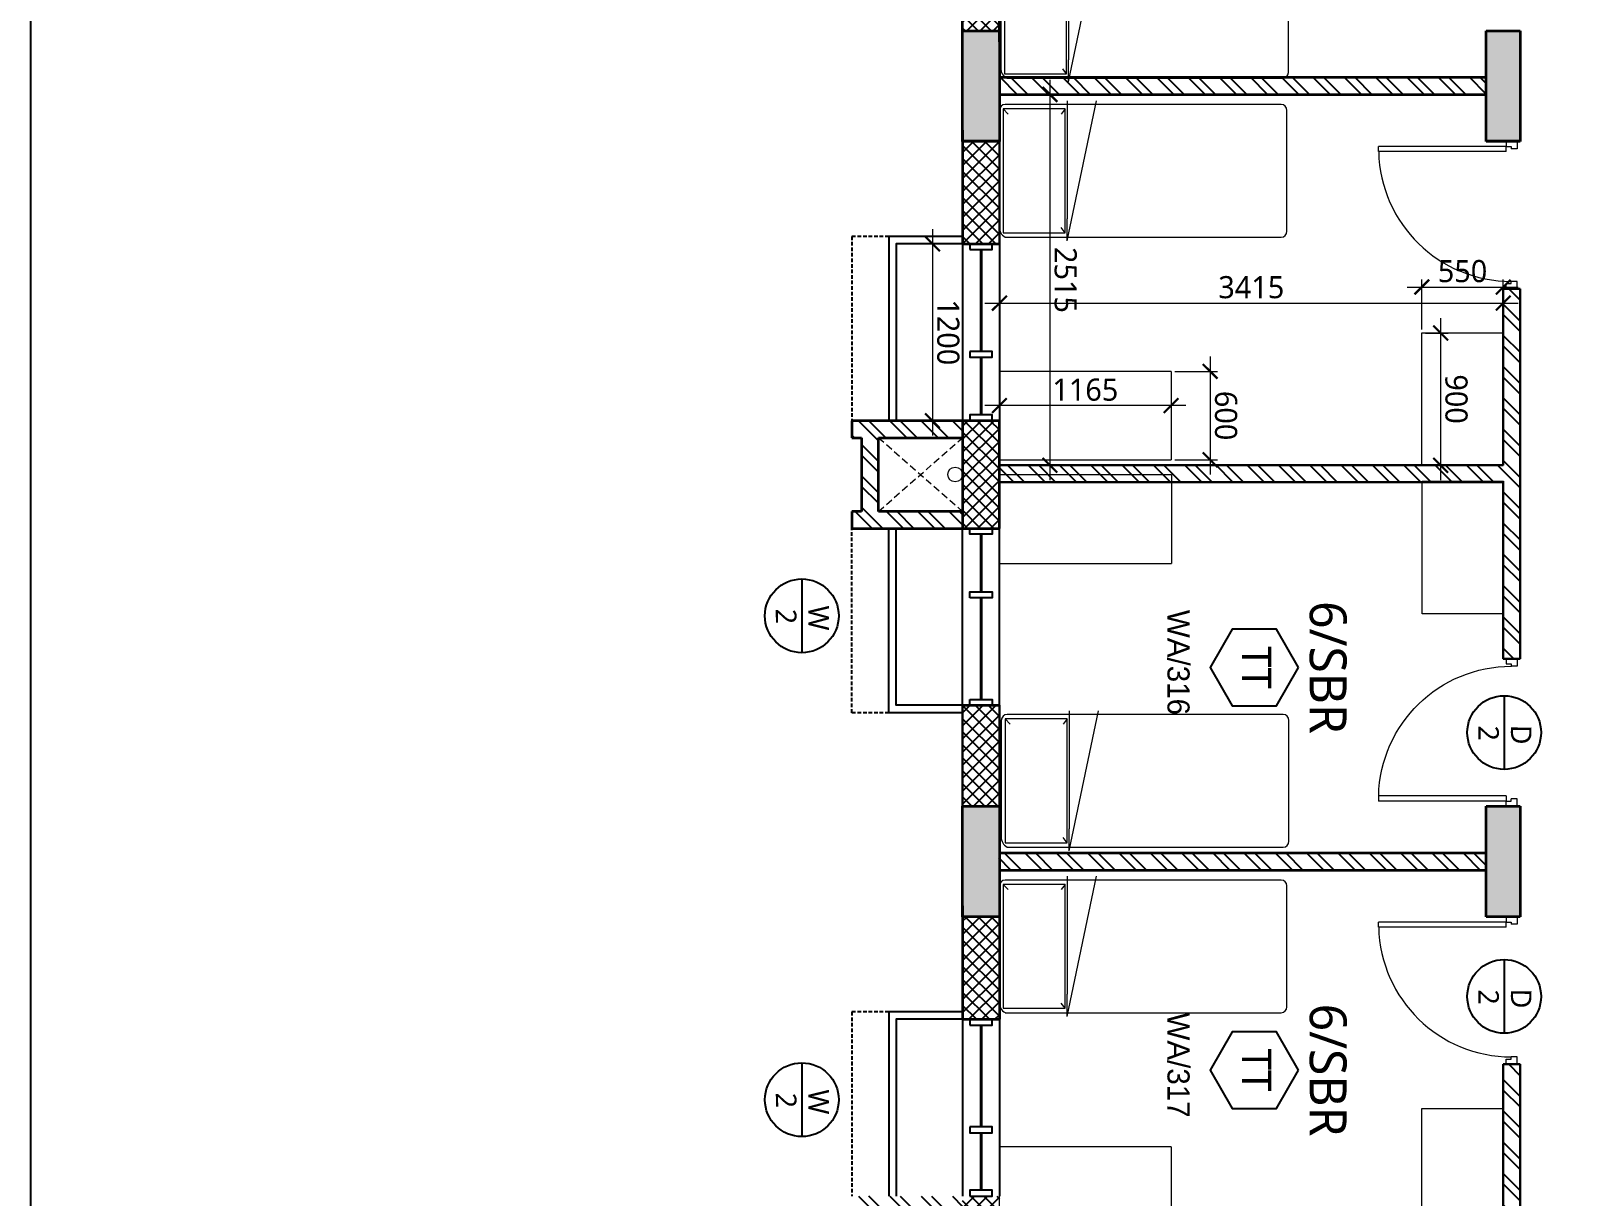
# Model space of a CAD drawing. Header units: millimetres. Extents: x -1127141 to 1597693, y -1835560 to -399335.
# Drawn here: x 1057839 to 1068268, y -511129 to -503224 of the extents above; entities that cross this region are included whole.
import ezdxf
from ezdxf.enums import TextEntityAlignment as Align

# ---------------------------------------------------------------- set-up
doc = ezdxf.new("R2010")
doc.units = ezdxf.units.MM
doc.header["$MEASUREMENT"] = 0
doc.header["$PDMODE"] = 67
doc.linetypes.add('HIDDEN', pattern=[0.375, 0.25, -0.125])
doc.linetypes.add('HIDDEN2', pattern=[4.7625, 3.175, -1.5875])
for name, color, linetype in [('A-Anno Tags', 6, 'Continuous'), ('A-Wall Patt', 8, 'Continuous'), ('A-Window', 4, 'Continuous'), ('Anno_Frames', 7, 'Continuous'), ('COLUMN', 5, 'Continuous'), ('S-Conc Patt', 9, 'Continuous')]:
    doc.layers.add(name, color=color, linetype=linetype)
for name, color, linetype, lineweight in [('A-Door', 4, 'Continuous', 9), ('A-Wall Sec', 1, 'Continuous', 30), ('Ann_TitleBlock 2', 5, 'Continuous', 25), ('Anno_Tittleblock', 5, 'Continuous', 13), ('column hatch', 12, 'Continuous', 5), ('E-CABLE TRAY', 32, 'Continuous', 18), ('frntr', 32, 'Continuous', 9), ('rwp', 231, 'Continuous', 5), ('S-Concrete', 40, 'Continuous', 30), ('shaft', 252, 'HIDDEN2', 5), ('text', 7, 'Continuous', 9)]:
    doc.layers.add(name, color=color, linetype=linetype, lineweight=lineweight)
doc.styles.add('IIITD @ 100', font='trebuc.ttf', dxfattribs={"height": 210})
doc.styles.get("Standard").update_dxf_attribs({"font": 'trebuc.ttf'})
doc.styles.add('TITLE', font='swissel.ttf', dxfattribs={"height": 4.3})
doc.dimstyles.new('IIITD_WD_M @ 100', dxfattribs={"dimscale": 100, "dimtxt": 1.5, "dimasz": 1, "dimexe": 0.5, "dimexo": 0.25, "dimgap": 0.3, "dimtad": 1, "dimdec": 0, "dimrnd": 5, "dimzin": 0, "dimdsep": 46, "dimtxsty": 'Standard', "dimblk": 'ARCHTICK', "dimcen": 0.2, "dimdle": 1, "dimclrd": 256, "dimclre": 256, "dimadec": 0, "dimazin": 0, "dimtfac": 1, "dimtdec": 0, "dimtofl": 0, "dimtmove": 0, "dimatfit": 0, "dimfxl": 2, "dimfxlon": 1, "dimtolj": 1, "dimtzin": 0, "dimlwd": -1, "dimlwe": -1, "dimarcsym": 0})
pattern_1 = [(315, (1235464.87, -290140.47), (106.06602, 106.06602), []), (315, (1235464.87, -290211.18), (106.06602, 106.06602), [])]

# ---------------------------------------------------------------- blocks, each defined once
blk = doc.blocks.new('*U29')
at = {"layer": 'A-Anno Tags'}
blk.add_lwpolyline([(-250, 0), (250, 0)], dxfattribs=at)
blk.add_circle((0, 0), 250, dxfattribs=at)
at = {"layer": 'Anno_Frames', "color": 7}
for tag, rotation, p in [('ENTITY', 359.7608, (15, 185)), ('ENTITYNO', 0.1757, (4, -36))]:
    blk.add_attdef(tag, text='', height=140, rotation=rotation, dxfattribs=at).set_placement(p, align=Align.TOP_CENTER)
blk = doc.blocks.new('Room Tag with Finish')
blk.add_lwpolyline([(0, 0), (-2.6, -1.5), (-2.6, -4.5), (0, -6), (2.6, -4.5), (2.6, -1.5)], close=True)
at = {"layer": 'Anno_Frames'}
blk.add_attdef('ROOM_NAME', text='', height=2.5, dxfattribs=at).set_placement((0, 0), align=Align.BOTTOM_CENTER)
blk.add_attdef('FF', text='', height=2, dxfattribs=at).set_placement((0, -1.85), align=Align.TOP_CENTER)
blk = doc.blocks.new('ABL_Door_S - 1000 x 2100-11-3 Second Floor Lvl')
at = {"layer": 'A-Door', "color": 5}
for p, q in [((-500, 38), (-450, 38)), ((-500, -38), (-500, 38)), ((-450, 38), (-450, -3)), ((450, 38), (450, -3)), ((500, 38), (450, 38)), ((500, -38), (500, 38)), ((-500, -38), (-465, -38)), ((-465, -3), (-450, -3)), ((-465, -38), (-465, -3)), ((-430, -38), (-465, -38)), ((465, -3), (450, -3)), ((465, -38), (465, -3)), ((500, -38), (465, -38))]:
    blk.add_line(p, q, dxfattribs=at)
at = {"layer": 'A-Door', "color": 5, "lineweight": 18}
for p, q in [((-465, -38), (-465, -903)), ((-430, -38), (-430, -903)), ((-430, -903), (-465, -903))]:
    blk.add_line(p, q, dxfattribs=at)
at = {"layer": 'A-Door'}
blk.add_arc((-450, -2), 900, 271.2981, 359.9894, dxfattribs=at)
blk = doc.blocks.new('W 1200')
at = {"layer": 'A-Window', "linetype": 'HIDDEN', "ltscale": 100}
for p, q in [((552588, 7900), (552588, 9150)), ((552838, 7900), (552588, 7900))]:
    blk.add_line(p, q, dxfattribs=at)
at = {"layer": 'A-Window', "color": 2, "lineweight": 40}
for p, q in [((553463, 8720), (553463, 9110)), ((553463, 7990), (553463, 8680))]:
    blk.add_line(p, q, dxfattribs=at)
at = {"layer": 'A-Window', "color": 5}
for points in [[(553338, 7900), (552838, 7900), (552838, 9150)], [(553338, 7950), (552888, 7950), (552888, 9150)]]:
    blk.add_lwpolyline(points, dxfattribs=at)
at = {"layer": 'A-Window'}
for points in [[(553338, 7950), (553338, 9150)], [(553588, 7950), (553588, 9150)], [(553388, 8680), (553388, 8720), (553538, 8720), (553538, 8680), (553388, 8680)]]:
    blk.add_lwpolyline(points, dxfattribs=at)
for points in [[(553388, 9150), (553538, 9150), (553538, 9110), (553388, 9110)], [(553388, 7990), (553538, 7990), (553538, 7950), (553388, 7950)]]:
    blk.add_lwpolyline(points, close=True, dxfattribs=at)
blk = doc.blocks.new('GFHRTRTWHT')
at = {"layer": 'S-Conc Patt'}
h = blk.add_hatch(color=256, dxfattribs=at)
h.paths.add_polyline_path([(165415, -28821), (166151, -28678), (166198, -28923), (165462, -29067)])
h.paths.add_polyline_path([(149747, -32123), (149699, -31878), (150720, -31679), (150768, -31925)])
h.paths.add_polyline_path([(162410, -29662), (162362, -29416), (163383, -29218), (163431, -29463)])
h.paths.add_polyline_path([(159244, -30277), (159196, -30032), (160217, -29833), (160265, -30079)])
h.paths.add_polyline_path([(156078, -30892), (156031, -30647), (157052, -30449), (157099, -30694)])
h.paths.add_polyline_path([(152913, -31508), (152865, -31262), (153886, -31064), (153934, -31309)])
h.paths.add_polyline_path([(160824, -21505), (160777, -21259), (161797, -21061), (161845, -21306)])
h.paths.add_polyline_path([(157659, -22120), (157611, -21875), (158632, -21676), (158679, -21922)])
h.paths.add_polyline_path([(154492, -22733), (154445, -22488), (155466, -22289), (155513, -22535)])
h.paths.add_polyline_path([(144995, -24579), (144947, -24334), (145968, -24136), (146016, -24381)])
h.paths.add_polyline_path([(148161, -23964), (148113, -23719), (149134, -23520), (149182, -23766)])
h.paths.add_polyline_path([(151327, -23349), (151279, -23103), (152300, -22905), (152348, -23150)])
h.paths.add_polyline_path([(159449, -26641), (159493, -26866), (158757, -27009), (158713, -26784)])
h.paths.add_polyline_path([(159119, -24943), (159163, -25169), (158427, -25312), (158383, -25086)])
h.paths.add_polyline_path([(153117, -27871), (153161, -28097), (152425, -28240), (152381, -28014)])
h.paths.add_polyline_path([(152788, -26174), (152831, -26400), (152095, -26543), (152051, -26317)])
h.paths.add_polyline_path([(146765, -29106), (146809, -29332), (146073, -29475), (146029, -29249)])
h.paths.add_polyline_path([(146435, -27409), (146479, -27634), (145743, -27777), (145699, -27552)])
h.paths.add_polyline_path([(169725, -26364), (169582, -25628), (169827, -25581), (169971, -26317)])
h.paths.add_polyline_path([(142808, -35843), (142058, -35843), (142058, -35593), (142808, -35593)])
h.paths.add_polyline_path([(139713, -35843), (138963, -35843), (138963, -35593), (139713, -35593)])
h.paths.add_polyline_path([(136678, -35843), (135928, -35843), (135928, -35593), (136678, -35593)])
h.paths.add_polyline_path([(165638, -25438), (165049, -25553), (165093, -25778), (165682, -25664)])
h.paths.add_polyline_path([(169131, -23307), (168988, -22571), (169233, -22523), (169376, -23259)])
h.paths.add_polyline_path([(168392, -19504), (168248, -18768), (168494, -18720), (168637, -19456)])
h.paths.add_polyline_path([(164037, -19586), (164479, -19500), (164523, -19726), (164081, -19812)])
h.paths.add_polyline_path([(164628, -22048), (164542, -21606), (164768, -21562), (164854, -22004)])
h.paths.add_polyline_path([(166371, -19591), (166285, -19149), (166511, -19105), (166597, -19547)])
h.paths.add_polyline_path([(167153, -23615), (167067, -23173), (167293, -23129), (167379, -23571)])
h.paths.add_polyline_path([(166973, -21480), (166531, -21566), (166487, -21340), (166929, -21254)])
h.paths.add_polyline_path([(165154, -23549), (165240, -23991), (165014, -24034), (164928, -23593)])
h.paths.add_polyline_path([(140657, -22684), (139921, -22827), (139873, -22582), (140610, -22439)])
h.paths.add_polyline_path([(142827, -28344), (142713, -27755), (142938, -27711), (143053, -28300)])
h.paths.add_polyline_path([(142126, -30243), (141390, -30386), (141346, -30160), (142083, -30017)])
h.paths.add_polyline_path([(142707, -23794), (141971, -23937), (141923, -23691), (142659, -23548)])
h.paths.add_polyline_path([(141796, -28545), (141060, -28688), (141012, -28442), (141749, -28299)])
h.paths.add_polyline_path([(142805, -33732), (142069, -33876), (142021, -33630), (142757, -33487)])
h.paths.add_polyline_path([(142424, -22341), (141688, -22484), (141640, -22238), (142376, -22095)])
h.paths.add_polyline_path([(137115, -23373), (136379, -23516), (136331, -23270), (137067, -23127)])
h.paths.add_polyline_path([(138258, -29232), (137521, -29375), (137474, -29130), (138210, -28987)])
h.paths.add_polyline_path([(147487, -32822), (146677, -32980), (146630, -32734), (147440, -32577)])
h.paths.add_polyline_path([(136178, -29382), (136178, -30030), (135928, -30030), (135928, -29430)])
h.paths.add_polyline_path([(157993, -63034), (157243, -63034), (157243, -62784), (157993, -62784)])
h.paths.add_polyline_path([(157993, -57754), (157243, -57754), (157243, -57524), (157993, -57524)])
h.paths.add_polyline_path([(157993, -54224), (157243, -54224), (157243, -53974), (157993, -53974)])
h.paths.add_polyline_path([(157993, -59484), (157243, -59484), (157243, -59254), (157993, -59254)])
h.paths.add_polyline_path([(152733, -63034), (151983, -63034), (151983, -62784), (152733, -62784)])
h.paths.add_polyline_path([(152733, -57754), (151983, -57754), (151983, -57524), (152733, -57524)])
h.paths.add_polyline_path([(152733, -54224), (151983, -54224), (151983, -53974), (152733, -53974)])
h.paths.add_polyline_path([(152733, -59484), (151983, -59484), (151983, -59254), (152733, -59254)])
h.paths.add_polyline_path([(147473, -57754), (146723, -57754), (146723, -57524), (147473, -57524)])
h.paths.add_polyline_path([(142628, -51954), (141878, -51954), (141878, -52204), (142628, -52204)])
h.paths.add_polyline_path([(138963, -51954), (139713, -51954), (139713, -52204), (138963, -52204)])
h.paths.add_polyline_path([(135928, -51954), (136678, -51954), (136678, -52204), (135928, -52204)])
h.paths.add_polyline_path([(167378, -54224), (166778, -54224), (166778, -53974), (167378, -53974)])
h.paths.add_polyline_path([(142703, -53974), (141953, -53974), (141953, -54224), (142703, -54224)])
h.paths.add_polyline_path([(147473, -54224), (146723, -54224), (146723, -53974), (147473, -53974)])
h.paths.add_polyline_path([(163178, -54224), (162578, -54224), (162578, -53974), (163178, -53974)])
h.paths.add_polyline_path([(166778, -57524), (167378, -57524), (167378, -57754), (166778, -57754)])
h.paths.add_polyline_path([(163178, -57754), (162578, -57754), (162578, -57524), (163178, -57524)])
h.paths.add_polyline_path([(144503, -63994), (143753, -63994), (143753, -63744), (144503, -63744)])
h.paths.add_polyline_path([(136178, -59504), (136178, -58754), (135928, -58754), (135928, -59504)])
h.paths.add_polyline_path([(139098, -59504), (138348, -59504), (138348, -59254), (139098, -59254)])
h.paths.add_polyline_path([(144503, -65474), (143753, -65474), (143753, -65224), (144503, -65224)])
h.paths.add_polyline_path([(142703, -65474), (141953, -65474), (141953, -65224), (142703, -65224)])
h.paths.add_polyline_path([(142703, -59504), (141953, -59504), (141953, -59254), (142703, -59254)])
h.paths.add_polyline_path([(142703, -57754), (141953, -57754), (141953, -57524), (142703, -57524)])
h.paths.add_polyline_path([(143753, -59854), (143753, -59254), (143983, -59254), (143983, -59854)])
h.paths.add_polyline_path([(164943, -59704), (164943, -59254), (165173, -59254), (165173, -59704)])
h.paths.add_polyline_path([(162658, -59254), (163108, -59254), (163108, -59484), (162658, -59484)])
h.paths.add_polyline_path([(164943, -63744), (164943, -63294), (165173, -63294), (165173, -63744)])
h.paths.add_polyline_path([(162763, -63744), (162763, -63294), (162993, -63294), (162993, -63744)])
h.paths.add_polyline_path([(165173, -61614), (164723, -61614), (164723, -61384), (165173, -61384)])
h.paths.add_polyline_path([(162763, -61724), (162763, -61274), (162993, -61274), (162993, -61724)])
h.paths.add_polyline_path([(166963, -59854), (166963, -59254), (167193, -59254), (167193, -59854)])
h.paths.add_polyline_path([(147213, -63994), (147213, -63244), (146963, -63244), (146963, -63994)])
h.paths.add_polyline_path([(166943, -63743), (166943, -63143), (167193, -63143), (167193, -63743)])
h.paths.add_polyline_path([(139098, -65474), (138348, -65474), (138348, -65224), (139098, -65224)])
h.paths.add_polyline_path([(147193, -59254), (147193, -60004), (146963, -60004), (146963, -59254)])
edge = h.paths.add_edge_path()
edge.add_line((172713, -63034), (171963, -63034))
edge.add_line((171963, -62784), (172713, -62784))
edge.add_line((171963, -63034), (171963, -62784))
edge.add_line((172713, -57754), (171963, -57754))
edge.add_line((171963, -57524), (172713, -57524))
edge.add_line((171963, -57754), (171963, -57524))
edge.add_line((172713, -54224), (171963, -54224))
edge.add_line((171963, -53974), (172713, -53974))
edge.add_line((171963, -54224), (171963, -53974))
edge.add_line((172713, -59484), (171963, -59484))
edge.add_line((171963, -59254), (172713, -59254))
edge.add_line((171963, -59484), (171963, -59254))
h.paths.add_polyline_path([(183233, -57754), (182483, -57754), (182483, -57524), (183233, -57524)])
h.paths.add_polyline_path([(183233, -54224), (182483, -54224), (182483, -53974), (183233, -53974)])
h.paths.add_polyline_path([(182993, -59254), (182993, -60004), (182763, -60004), (182763, -59254)])
h.paths.add_polyline_path([(177973, -63034), (177223, -63034), (177223, -62784), (177973, -62784)])
h.paths.add_polyline_path([(177973, -57754), (177223, -57754), (177223, -57524), (177973, -57524)])
h.paths.add_polyline_path([(177973, -54224), (177223, -54224), (177223, -53974), (177973, -53974)])
h.paths.add_polyline_path([(177973, -59484), (177223, -59484), (177223, -59254), (177973, -59254)])
h.paths.add_polyline_path([(172713, -63034), (171963, -63034), (171963, -62784), (172713, -62784)], flags=17)
h.paths.add_polyline_path([(172713, -57754), (171963, -57754), (171963, -57524), (172713, -57524)], flags=17)
h.paths.add_polyline_path([(172713, -54224), (171963, -54224), (171963, -53974), (172713, -53974)], flags=17)
h.paths.add_polyline_path([(172713, -59484), (171963, -59484), (171963, -59254), (172713, -59254)], flags=17)
h.paths.add_polyline_path([(190398, -64829), (190398, -64229), (190148, -64229), (190148, -64829)])
h.paths.add_polyline_path([(190398, -54224), (189798, -54224), (189798, -53974), (190398, -53974)])
h.paths.add_polyline_path([(186198, -54224), (185598, -54224), (185598, -53974), (186198, -53974)])
h.paths.add_polyline_path([(190398, -57754), (189798, -57754), (189798, -57524), (190398, -57524)])
h.paths.add_polyline_path([(186198, -57754), (185598, -57754), (185598, -57524), (186198, -57524)])
h.paths.add_polyline_path([(190398, -60004), (190398, -59254), (190148, -59254), (190148, -60004)])
h.paths.add_polyline_path([(185448, -64829), (186198, -64829), (186198, -64579), (185448, -64579)])
h.paths.add_polyline_path([(186198, -60004), (186198, -59254), (185968, -59254), (185968, -60004)])
h.paths.add_polyline_path([(182743, -64829), (182743, -64079), (182993, -64079), (182993, -64829)])
at = {"layer": 'S-Concrete', "lineweight": 35}
for p, q in [((151983, -59484), (151983, -59254)), ((151983, -59254), (152733, -59254)), ((152733, -59254), (152733, -59484)), ((157243, -59484), (157243, -59254)), ((157243, -59254), (157993, -59254)), ((157993, -59254), (157993, -59484)), ((152733, -59484), (151983, -59484)), ((157993, -59484), (157243, -59484)), ((151983, -63034), (151983, -62784)), ((151983, -62784), (152733, -62784)), ((152733, -62784), (152733, -63034)), ((157243, -63034), (157243, -62784)), ((157243, -62784), (157993, -62784)), ((157993, -62784), (157993, -63034)), ((152733, -63034), (151983, -63034)), ((157993, -63034), (157243, -63034))]:
    blk.add_line(p, q, dxfattribs=at)
blk = doc.blocks.new('bed')
at = {"layer": 'frntr'}
for p, q in [((269533, -306887), (268713, -306887)), ((268673, -306927), (268673, -308179)), ((269573, -308377), (269573, -306927)), ((269598, -308377), (268648, -308179)), ((268673, -308179), (268673, -308377)), ((268648, -308377), (269448, -308377)), ((268673, -308377), (268673, -308797)), ((269598, -308377), (269448, -308377)), ((269573, -308797), (269573, -308377)), ((269543, -308391), (268703, -308391)), ((268703, -308391), (268703, -308811)), ((268703, -308391), (268738, -308417)), ((269543, -308391), (269508, -308417)), ((269543, -308811), (269543, -308391)), ((268703, -308811), (268738, -308777)), ((268703, -308811), (269543, -308811)), ((268713, -308837), (269510, -308837))]:
    blk.add_line(p, q, dxfattribs=at)
for centre, radius, start, end in [((268713, -306927), 40, 90, 180), ((269533, -306927), 40, 0, 90), ((268713, -308797), 40, 180, 270), ((269506, -308762), 75.2, 267.3338, 332.1559)]:
    blk.add_arc(centre, radius, start, end, dxfattribs=at)
blk = doc.blocks.new('wardrobe')
at = {"layer": 'frntr'}
for p, q in [((266249, -309334), (266799, -309334)), ((266249, -310234), (266249, -309334)), ((266799, -310234), (266799, -309334)), ((266799, -309334), (266799, -310234)), ((266799, -310234), (266249, -310234))]:
    blk.add_line(p, q, dxfattribs=at)
blk = doc.blocks.new('table')
at = {"layer": 'frntr'}
for p, q in [((268968, -309087), (269568, -309087)), ((268968, -309087), (268968, -310253)), ((269568, -310255), (269568, -309087)), ((268968, -310253), (269568, -310253))]:
    blk.add_line(p, q, dxfattribs=at)
blk = doc.blocks.new('aaa')
at = {"layer": 'frntr', "rotation": 90}
blk.add_blockref('wardrobe', (-40627, -573636), dxfattribs=at)
at = {"layer": 'frntr'}
for name, p in [('bed', (-1515, -1414)), ('table', (0, 0))]:
    blk.add_blockref(name, p, dxfattribs=at)
blk = doc.blocks.new('bbbb')
at = {"layer": 'frntr', "rotation": 90}
blk.add_blockref('wardrobe', (-39613, -573636), dxfattribs=at)
at = {"layer": 'frntr'}
for name, p in [('bed', (2630, -1404)), ('table', (710, 0))]:
    blk.add_blockref(name, p, dxfattribs=at)
blk = doc.blocks.new('column 2.04')
at = {"layer": 'S-Conc Patt'}
h = blk.add_hatch(color=256, dxfattribs=at)
h.paths.add_polyline_path([(552592, -205173), (553328, -205030), (553376, -205276), (552640, -205419)])
h.paths.add_polyline_path([(536924, -208475), (536877, -208230), (537898, -208032), (537945, -208277)])
h.paths.add_polyline_path([(549587, -206014), (549540, -205769), (550561, -205570), (550608, -205816)])
h.paths.add_polyline_path([(546422, -206629), (546374, -206384), (547395, -206185), (547443, -206431)])
h.paths.add_polyline_path([(543256, -207245), (543208, -206999), (544229, -206801), (544277, -207046)])
h.paths.add_polyline_path([(540090, -207860), (540042, -207615), (541063, -207416), (541111, -207662)])
h.paths.add_polyline_path([(548002, -197857), (547954, -197611), (548975, -197413), (549023, -197658)])
h.paths.add_polyline_path([(544836, -198472), (544788, -198227), (545809, -198028), (545857, -198274)])
h.paths.add_polyline_path([(541670, -199086), (541622, -198840), (542643, -198642), (542691, -198887)])
h.paths.add_polyline_path([(532173, -200932), (532125, -200686), (533146, -200488), (533194, -200733)])
h.paths.add_polyline_path([(535338, -200316), (535291, -200071), (536312, -199872), (536359, -200118)])
h.paths.add_polyline_path([(538504, -199701), (538456, -199455), (539477, -199257), (539525, -199502)])
h.paths.add_polyline_path([(546627, -202993), (546670, -203219), (545934, -203362), (545890, -203136)])
h.paths.add_polyline_path([(546297, -201295), (546340, -201521), (545604, -201664), (545560, -201438)])
h.paths.add_polyline_path([(540295, -204224), (540339, -204449), (539603, -204592), (539559, -204367)])
h.paths.add_polyline_path([(539965, -202526), (540009, -202752), (539273, -202895), (539229, -202669)])
h.paths.add_polyline_path([(533943, -205458), (533986, -205684), (533250, -205827), (533206, -205601)])
h.paths.add_polyline_path([(533613, -203761), (533656, -203987), (532920, -204130), (532876, -203904)])
h.paths.add_polyline_path([(556903, -202717), (556760, -201981), (557005, -201933), (557148, -202669)])
h.paths.add_polyline_path([(529985, -212195), (529236, -212195), (529236, -211945), (529985, -211945)])
h.paths.add_polyline_path([(526890, -212195), (526140, -212195), (526140, -211945), (526890, -211945)])
h.paths.add_polyline_path([(523855, -212195), (523105, -212195), (523105, -211945), (523855, -211945)])
h.paths.add_polyline_path([(552816, -201790), (552227, -201905), (552271, -202131), (552860, -202016)])
h.paths.add_polyline_path([(556308, -199659), (556165, -198923), (556411, -198875), (556554, -199611)])
h.paths.add_polyline_path([(555569, -195856), (555426, -195120), (555671, -195072), (555815, -195808)])
h.paths.add_polyline_path([(551215, -195938), (551657, -195853), (551700, -196078), (551259, -196164)])
h.paths.add_polyline_path([(551805, -198400), (551719, -197959), (551945, -197915), (552031, -198356)])
h.paths.add_polyline_path([(553549, -195943), (553463, -195501), (553689, -195458), (553774, -195899)])
h.paths.add_polyline_path([(554331, -199967), (554245, -199525), (554471, -199482), (554557, -199923)])
h.paths.add_polyline_path([(554150, -197832), (553709, -197918), (553665, -197692), (554106, -197607)])
h.paths.add_polyline_path([(552331, -199901), (552417, -200343), (552191, -200387), (552106, -199945)])
h.paths.add_polyline_path([(527835, -199036), (527099, -199179), (527051, -198934), (527787, -198791)])
h.paths.add_polyline_path([(530005, -204696), (529890, -204107), (530116, -204064), (530230, -204653)])
h.paths.add_polyline_path([(529304, -206595), (528568, -206738), (528524, -206512), (529260, -206369)])
h.paths.add_polyline_path([(529884, -200146), (529148, -200289), (529100, -200043), (529837, -199900)])
h.paths.add_polyline_path([(528920, -212495), (528320, -212495), (528320, -212245), (528920, -212245)])
h.paths.add_polyline_path([(523855, -212495), (523105, -212495), (523105, -212245), (523855, -212245)])
h.paths.add_polyline_path([(531575, -212245), (532175, -212245), (532175, -212495), (531575, -212495)])
h.paths.add_polyline_path([(526890, -212495), (526140, -212495), (526140, -212245), (526890, -212245)])
h.paths.add_polyline_path([(528974, -204897), (528238, -205040), (528190, -204794), (528926, -204651)])
h.paths.add_polyline_path([(529982, -210085), (529246, -210228), (529198, -209982), (529935, -209839)])
h.paths.add_polyline_path([(529602, -198693), (528865, -198836), (528818, -198590), (529554, -198447)])
h.paths.add_polyline_path([(524292, -199725), (523556, -199868), (523509, -199622), (524245, -199479)])
h.paths.add_polyline_path([(525435, -205585), (524699, -205728), (524651, -205482), (525387, -205339)])
h.paths.add_polyline_path([(534665, -209174), (533855, -209332), (533807, -209086), (534617, -208929)])
h.paths.add_polyline_path([(523355, -205734), (523355, -206382), (523105, -206382), (523105, -205782)])
h.paths.add_polyline_path([(545171, -239386), (544421, -239386), (544421, -239136), (545171, -239136)])
h.paths.add_polyline_path([(545171, -234106), (544421, -234106), (544421, -233876), (545171, -233876)])
h.paths.add_polyline_path([(545171, -230576), (544421, -230576), (544421, -230326), (545171, -230326)])
h.paths.add_polyline_path([(545171, -235836), (544421, -235836), (544421, -235606), (545171, -235606)])
h.paths.add_polyline_path([(539911, -239386), (539161, -239386), (539161, -239136), (539911, -239136)])
h.paths.add_polyline_path([(539911, -234106), (539161, -234106), (539161, -233876), (539911, -233876)])
h.paths.add_polyline_path([(539911, -230576), (539161, -230576), (539161, -230326), (539911, -230326)])
h.paths.add_polyline_path([(539911, -235836), (539161, -235836), (539161, -235606), (539911, -235606)])
h.paths.add_polyline_path([(534651, -234106), (533901, -234106), (533901, -233876), (534651, -233876)])
h.paths.add_polyline_path([(529806, -228306), (529056, -228306), (529056, -228556), (529806, -228556)])
h.paths.add_polyline_path([(526140, -228306), (526890, -228306), (526890, -228556), (526140, -228556)])
h.paths.add_polyline_path([(523105, -228306), (523855, -228306), (523855, -228556), (523105, -228556)])
h.paths.add_polyline_path([(554556, -230576), (553956, -230576), (553956, -230326), (554556, -230326)])
h.paths.add_polyline_path([(529881, -230326), (529131, -230326), (529131, -230576), (529881, -230576)])
h.paths.add_polyline_path([(534651, -230576), (533901, -230576), (533901, -230326), (534651, -230326)])
h.paths.add_polyline_path([(550356, -230576), (549756, -230576), (549756, -230326), (550356, -230326)])
h.paths.add_polyline_path([(553956, -233876), (554556, -233876), (554556, -234106), (553956, -234106)])
h.paths.add_polyline_path([(550356, -234106), (549756, -234106), (549756, -233876), (550356, -233876)])
h.paths.add_polyline_path([(531681, -240346), (530931, -240346), (530931, -240096), (531681, -240096)])
h.paths.add_polyline_path([(523355, -235856), (523355, -235106), (523105, -235106), (523105, -235856)])
h.paths.add_polyline_path([(526276, -235856), (525526, -235856), (525526, -235606), (526276, -235606)])
h.paths.add_polyline_path([(531681, -241826), (530931, -241826), (530931, -241576), (531681, -241576)])
h.paths.add_polyline_path([(529881, -241826), (529131, -241826), (529131, -241576), (529881, -241576)])
h.paths.add_polyline_path([(529881, -235856), (529131, -235856), (529131, -235606), (529881, -235606)])
h.paths.add_polyline_path([(529881, -234106), (529131, -234106), (529131, -233876), (529881, -233876)])
h.paths.add_polyline_path([(530931, -236206), (530931, -235606), (531161, -235606), (531161, -236206)])
h.paths.add_polyline_path([(552121, -236056), (552121, -235606), (552351, -235606), (552351, -236056)])
h.paths.add_polyline_path([(549836, -235606), (550286, -235606), (550286, -235836), (549836, -235836)])
h.paths.add_polyline_path([(552121, -240096), (552121, -239646), (552351, -239646), (552351, -240096)])
h.paths.add_polyline_path([(549941, -240096), (549941, -239646), (550171, -239646), (550171, -240096)])
h.paths.add_polyline_path([(552351, -237966), (551901, -237966), (551901, -237736), (552351, -237736)])
h.paths.add_polyline_path([(549941, -238076), (549941, -237626), (550171, -237626), (550171, -238076)])
h.paths.add_polyline_path([(554141, -236206), (554141, -235606), (554371, -235606), (554371, -236206)])
h.paths.add_polyline_path([(534391, -240346), (534391, -239596), (534141, -239596), (534141, -240346)])
h.paths.add_polyline_path([(554121, -240095), (554121, -239495), (554371, -239495), (554371, -240095)])
h.paths.add_polyline_path([(523105, -228006), (523855, -228006), (523855, -228256), (523105, -228256)])
h.paths.add_polyline_path([(532175, -228256), (531575, -228256), (531575, -228006), (532175, -228006)])
h.paths.add_polyline_path([(528320, -217506), (528920, -217506), (528920, -217736), (528320, -217736)])
h.paths.add_polyline_path([(528920, -228256), (528320, -228256), (528320, -228006), (528920, -228006)])
h.paths.add_polyline_path([(528320, -222766), (528920, -222766), (528920, -222996), (528320, -222996)])
h.paths.add_polyline_path([(526890, -217736), (526290, -217736), (526290, -217506), (526890, -217506)])
h.paths.add_polyline_path([(526890, -222996), (526290, -222996), (526290, -222766), (526890, -222766)])
h.paths.add_polyline_path([(526140, -228006), (526890, -228006), (526890, -228256), (526140, -228256)])
h.paths.add_polyline_path([(526276, -241826), (525526, -241826), (525526, -241576), (526276, -241576)])
h.paths.add_polyline_path([(523355, -217321), (523355, -217921), (523105, -217921), (523105, -217321)])
h.paths.add_polyline_path([(523355, -222581), (523355, -223181), (523105, -223181), (523105, -222581)])
h.paths.add_polyline_path([(532175, -217320), (532175, -217920), (531925, -217920), (531925, -217320)])
h.paths.add_polyline_path([(532175, -222581), (532175, -223181), (531925, -223181), (531925, -222581)])
h.paths.add_polyline_path([(534371, -235606), (534371, -236356), (534141, -236356), (534141, -235606)])
edge = h.paths.add_edge_path()
edge.add_line((559891, -239386), (559141, -239386))
edge.add_line((559141, -239136), (559891, -239136))
edge.add_line((559141, -239386), (559141, -239136))
edge.add_line((559891, -234106), (559141, -234106))
edge.add_line((559141, -233876), (559891, -233876))
edge.add_line((559141, -234106), (559141, -233876))
edge.add_line((559891, -230576), (559141, -230576))
edge.add_line((559141, -230326), (559891, -230326))
edge.add_line((559141, -230576), (559141, -230326))
edge.add_line((559891, -235836), (559141, -235836))
edge.add_line((559141, -235606), (559891, -235606))
edge.add_line((559141, -235836), (559141, -235606))
h.paths.add_polyline_path([(570411, -234106), (569661, -234106), (569661, -233876), (570411, -233876)])
h.paths.add_polyline_path([(570411, -230576), (569661, -230576), (569661, -230326), (570411, -230326)])
h.paths.add_polyline_path([(570171, -235606), (570171, -236356), (569941, -236356), (569941, -235606)])
h.paths.add_polyline_path([(565151, -239386), (564401, -239386), (564401, -239136), (565151, -239136)])
h.paths.add_polyline_path([(565151, -234106), (564401, -234106), (564401, -233876), (565151, -233876)])
h.paths.add_polyline_path([(565151, -230576), (564401, -230576), (564401, -230326), (565151, -230326)])
h.paths.add_polyline_path([(565151, -235836), (564401, -235836), (564401, -235606), (565151, -235606)])
h.paths.add_polyline_path([(559891, -239386), (559141, -239386), (559141, -239136), (559891, -239136)], flags=17)
h.paths.add_polyline_path([(559891, -234106), (559141, -234106), (559141, -233876), (559891, -233876)], flags=17)
h.paths.add_polyline_path([(559891, -230576), (559141, -230576), (559141, -230326), (559891, -230326)], flags=17)
h.paths.add_polyline_path([(559891, -235836), (559141, -235836), (559141, -235606), (559891, -235606)], flags=17)
h.paths.add_polyline_path([(577576, -241181), (577576, -240581), (577326, -240581), (577326, -241181)])
h.paths.add_polyline_path([(577576, -230576), (576976, -230576), (576976, -230326), (577576, -230326)])
h.paths.add_polyline_path([(573376, -230576), (572776, -230576), (572776, -230326), (573376, -230326)])
h.paths.add_polyline_path([(577576, -234106), (576976, -234106), (576976, -233876), (577576, -233876)])
h.paths.add_polyline_path([(573376, -234106), (572776, -234106), (572776, -233876), (573376, -233876)])
h.paths.add_polyline_path([(577576, -236356), (577576, -235606), (577326, -235606), (577326, -236356)])
h.paths.add_polyline_path([(572626, -241181), (573376, -241181), (573376, -240931), (572626, -240931)])
h.paths.add_polyline_path([(573376, -236356), (573376, -235606), (573146, -235606), (573146, -236356)])
h.paths.add_polyline_path([(569921, -241181), (569921, -240431), (570171, -240431), (570171, -241181)])
at = {"layer": 'S-Concrete', "lineweight": 35}
for p, q in [((539161, -235836), (539161, -235606)), ((539161, -235606), (539911, -235606)), ((539911, -235606), (539911, -235836)), ((544421, -235836), (544421, -235606)), ((544421, -235606), (545171, -235606)), ((545171, -235606), (545171, -235836)), ((539911, -235836), (539161, -235836)), ((545171, -235836), (544421, -235836)), ((539161, -239386), (539161, -239136)), ((539161, -239136), (539911, -239136)), ((539911, -239136), (539911, -239386)), ((544421, -239386), (544421, -239136)), ((544421, -239136), (545171, -239136)), ((545171, -239136), (545171, -239386)), ((539911, -239386), (539161, -239386)), ((545171, -239386), (544421, -239386))]:
    blk.add_line(p, q, dxfattribs=at)
blk = doc.blocks.new('IIITD WD A1- L Format Library')
at = {"layer": 'Anno_Tittleblock', "color": 5}
blk.add_lwpolyline([(0, -7.57), (775, -7.57), (775, 573.91), (0, 573.91)], close=True, dxfattribs=at)
at = {"style": 'TITLE'}
for tag, p, height in [('PROJECT NAME 1', (779.17, 137.4), 2.98), ('PROJECT NAME 2', (779.17, 132.23), 2.98), ('PROJECT_NAME_3', (779.17, 127.37), 2.98), ('1:100@A1', (818.06, 91.92), 2.25), ('A-2.03', (844.81, 84.28), 4), ('03.04.11', (821.96, 84.64), 2.25), ('A', (858.85, 75.94), 3.66), ('AC', (827.5, 76.14), 2.25)]:
    blk.add_attdef(tag, p, '', height=height, dxfattribs=at)
for p in [(780.3, 113.01), (780.3, 106.37)]:
    blk.add_attdef('FIRST FLOOR PLAN', text='', height=3.39, dxfattribs=at).set_placement(p, align=Align.TOP_LEFT)
blk = doc.blocks.new('_ArchTick')
at = {"color": 0, "linetype": 'ByBlock', "const_width": 0.15}
blk.add_lwpolyline([(-0.5, -0.5), (0.5, 0.5)], dxfattribs=at)
blk = doc.blocks.new('*D744')
at = {"layer": 'Defpoints', "color": 0, "transparency": 16777216}
for p in [(1064406, -504669), (1067821, -504974), (1067821, -505071)]:
    blk.add_point(p, dxfattribs=at)
at = {"layer": 'text', "transparency": 16777216}
for p, q in [((1064406, -504694), (1064406, -505121)), ((1067821, -504999), (1067821, -505121)), ((1064306, -505071), (1067921, -505071))]:
    blk.add_line(p, q, dxfattribs=at)
at = {"layer": 'text', "transparency": 16777216, "xscale": 100, "yscale": 100, "zscale": 100}
for p, rotation in [((1064406, -505071), 179.9999999999998), ((1067821, -505071), 359.9999999999998)]:
    blk.add_blockref('_ArchTick', p, dxfattribs=dict(at, rotation=rotation))
at = {"layer": 'text', "color": 0, "transparency": 16777216, "insert": (1066113, -504964), "char_height": 150, "attachment_point": 5}
blk.add_mtext('\\A1;3415', dxfattribs=at)
blk = doc.blocks.new('*D745')
at = {"layer": 'Defpoints', "color": 0, "transparency": 16777216}
for p in [(1064406, -505534), (1065569, -505534), (1064406, -505766)]:
    blk.add_point(p, dxfattribs=at)
at = {"layer": 'text', "transparency": 16777216}
for p, q in [((1064406, -505559), (1064406, -505816)), ((1065569, -505559), (1065569, -505816)), ((1065669, -505766), (1064306, -505766))]:
    blk.add_line(p, q, dxfattribs=at)
at = {"layer": 'text', "transparency": 16777216, "xscale": 100, "yscale": 100, "zscale": 100}
for p, rotation in [((1064406, -505766), 179.9999999999998), ((1065569, -505766), 359.9999999999998)]:
    blk.add_blockref('_ArchTick', p, dxfattribs=dict(at, rotation=rotation))
at = {"layer": 'text', "color": 0, "transparency": 16777216, "insert": (1064988, -505659), "char_height": 150, "attachment_point": 5}
blk.add_mtext('\\A1;1165', dxfattribs=at)
blk = doc.blocks.new('*D746')
at = {"layer": 'Defpoints', "color": 0, "transparency": 16777216}
for p in [(1065569, -505534), (1065569, -506134), (1065834, -506134)]:
    blk.add_point(p, dxfattribs=at)
at = {"layer": 'text', "transparency": 16777216}
for p, q in [((1065834, -505434), (1065834, -506234)), ((1065594, -505534), (1065884, -505534)), ((1065594, -506134), (1065884, -506134))]:
    blk.add_line(p, q, dxfattribs=at)
at = {"layer": 'text', "transparency": 16777216, "xscale": 100, "yscale": 100, "zscale": 100}
for p, rotation in [((1065834, -505534), 89.9999999999998), ((1065834, -506134), 269.9999999999998)]:
    blk.add_blockref('_ArchTick', p, dxfattribs=dict(at, rotation=rotation))
at = {"layer": 'text', "color": 0, "transparency": 16777216, "insert": (1065941, -505834), "char_height": 150, "attachment_point": 5, "rotation": 270}
blk.add_mtext('\\A1;600', dxfattribs=at)
blk = doc.blocks.new('*D747')
at = {"layer": 'Defpoints', "color": 0, "transparency": 16777216}
for p in [(1064406, -503656), (1064406, -506171), (1064748, -506171)]:
    blk.add_point(p, dxfattribs=at)
at = {"layer": 'text', "transparency": 16777216}
for p, q in [((1064748, -503556), (1064748, -506271)), ((1064431, -503656), (1064798, -503656)), ((1064431, -506171), (1064798, -506171))]:
    blk.add_line(p, q, dxfattribs=at)
at = {"layer": 'text', "transparency": 16777216, "xscale": 100, "yscale": 100, "zscale": 100}
for p, rotation in [((1064748, -503656), 89.9999999999998), ((1064748, -506171), 269.9999999999998)]:
    blk.add_blockref('_ArchTick', p, dxfattribs=dict(at, rotation=rotation))
at = {"layer": 'text', "color": 0, "transparency": 16777216, "insert": (1064854, -504914), "char_height": 150, "attachment_point": 5, "rotation": 270}
blk.add_mtext('\\A1;2515', dxfattribs=at)
blk = doc.blocks.new('*D748')
at = {"layer": 'Defpoints', "color": 0, "transparency": 16777216}
for p in [(1067821, -504962), (1067269, -505274), (1067821, -505274)]:
    blk.add_point(p, dxfattribs=at)
at = {"layer": 'text', "transparency": 16777216}
for p, q in [((1067169, -504962), (1067921, -504962)), ((1067269, -505249), (1067269, -504912)), ((1067821, -505249), (1067821, -504912))]:
    blk.add_line(p, q, dxfattribs=at)
at = {"layer": 'text', "transparency": 16777216, "xscale": 100, "yscale": 100, "zscale": 100}
for p, rotation in [((1067269, -504962), 179.9999999999998), ((1067821, -504962), 359.9999999999998)]:
    blk.add_blockref('_ArchTick', p, dxfattribs=dict(at, rotation=rotation))
at = {"layer": 'text', "color": 0, "transparency": 16777216, "insert": (1067545, -504855), "char_height": 150, "attachment_point": 5}
blk.add_mtext('\\A1;550', dxfattribs=at)
blk = doc.blocks.new('*D749')
at = {"layer": 'Defpoints', "color": 0, "transparency": 16777216}
for p in [(1067269, -505274), (1067397, -505274), (1067269, -506171)]:
    blk.add_point(p, dxfattribs=at)
at = {"layer": 'text', "transparency": 16777216}
for p, q in [((1067294, -505274), (1067447, -505274)), ((1067397, -506271), (1067397, -505174)), ((1067294, -506171), (1067447, -506171))]:
    blk.add_line(p, q, dxfattribs=at)
at = {"layer": 'text', "transparency": 16777216, "xscale": 100, "yscale": 100, "zscale": 100}
for p, rotation in [((1067397, -505274), 89.9999999999998), ((1067397, -506171), 269.9999999999998)]:
    blk.add_blockref('_ArchTick', p, dxfattribs=dict(at, rotation=rotation))
at = {"layer": 'text', "color": 0, "transparency": 16777216, "insert": (1067503, -505722), "char_height": 150, "attachment_point": 5, "rotation": 270}
blk.add_mtext('\\A1;900', dxfattribs=at)
blk = doc.blocks.new('*D750')
at = {"layer": 'Defpoints', "color": 0, "transparency": 16777216}
for p in [(1064406, -504669), (1063952, -505869), (1064403, -505869)]:
    blk.add_point(p, dxfattribs=at)
at = {"layer": 'text', "transparency": 16777216}
for p, q in [((1063952, -504569), (1063952, -505969)), ((1064381, -504669), (1063902, -504669)), ((1064378, -505869), (1063902, -505869))]:
    blk.add_line(p, q, dxfattribs=at)
at = {"layer": 'text', "transparency": 16777216, "xscale": 100, "yscale": 100, "zscale": 100}
for p, rotation in [((1063952, -504669), 89.9999999999998), ((1063952, -505869), 269.9999999999998)]:
    blk.add_blockref('_ArchTick', p, dxfattribs=dict(at, rotation=rotation))
at = {"layer": 'text', "color": 0, "transparency": 16777216, "insert": (1064058, -505269), "char_height": 150, "attachment_point": 5, "rotation": 270}
blk.add_mtext('\\A1;1200', dxfattribs=at)

msp = doc.modelspace()

# ---------------------------------------------------------------- hatches: boundary and pattern name
at = {"layer": 'A-Wall Patt'}
h = msp.add_hatch(dxfattribs=at)
h.set_pattern_fill('ANSI37', color=256, scale=500, style=0)
h.set_pattern_definition([(315, (1063295.836, -497307.82), (44.19417, 44.19417), []), (45, (1063295.836, -497307.82), (-44.19417, 44.19417), [])])
h.paths.add_polyline_path([(1063445.8, -498203.8), (1063445.8, -496743.8), (1063195.8, -496743.8), (1063195.8, -498203.8)])
h.paths.add_polyline_path([(1064405.8, -514233.8), (1064405.8, -513058.8), (1064155.8, -513058.8), (1064155.8, -514003.8), (1063895.8, -514003.8), (1063895.8, -514233.8)])
h.paths.add_polyline_path([(1064405.8, -511858.8), (1064406, -511128.8), (1064156, -511128.8), (1064155.9, -511243.8), (1064156, -511243.8), (1064155.9, -511243.8), (1064155.9, -511491.4, -0.0243669), (1064155.9, -511496.3), (1064155.9, -511743.7), (1064156, -511743.8), (1064155.9, -511743.8), (1064155.8, -511858.8)])
h.paths.add_polyline_path([(1064405.8, -509928.8), (1064405.8, -509233.8), (1064155.8, -509233.8), (1064155.8, -509928.8)])
h.paths.add_polyline_path([(1064405.8, -508483.8), (1064405.8, -507798.8), (1064155.1, -507798.8), (1064155.1, -508483.8)])
h.paths.add_polyline_path([(1064405.8, -506598.8), (1064405.8, -505868.8), (1064155.8, -505868.8), (1064155.8, -506598.8)])
h.paths.add_polyline_path([(1064405.8, -504668.8), (1064405.8, -503973.8), (1064155.8, -503973.8), (1064155.8, -504668.8)])
h.paths.add_polyline_path([(1064405.8, -503223.8), (1064405.8, -502538.8), (1064355.8, -502538.8), (1064355.8, -502538.8), (1064205.8, -502538.8), (1064205.8, -502538.8), (1064155.8, -502538.8), (1064155.8, -502538.8), (1064155.8, -503223.8)])
h.paths.add_polyline_path([(1064405.8, -501338.8), (1064405.8, -500608.8), (1064155.8, -500608.8), (1064155.8, -501338.8)])
h.paths.add_polyline_path([(1064405.8, -499408.8), (1064405.8, -498203.8), (1063945.8, -498203.8), (1063945.8, -498453.8), (1064155.8, -498453.8), (1064155.8, -499408.8)])
h = msp.add_hatch(dxfattribs=at)
h.set_pattern_fill('ANSI32', color=256, scale=400, style=0)
h.set_pattern_definition([(315, (1167263.16, -284880.47), (106.06602, 106.06602), []), (315, (1167263.16, -284951.18), (106.06602, 106.06602), [])])
h.paths.add_polyline_path([(1064406, -498453.8), (1064406, -498568.8), (1064405.8, -498568.8), (1064405.8, -498453.8)])
h.paths.add_polyline_path([(1064406, -503368.8), (1064406, -503541.3), (1064405.8, -503541.3), (1064405.8, -503368.8)])
h.paths.add_polyline_path([(1063586, -500723.8), (1063586, -501223.8), (1064156, -501223.8), (1064156, -500723.8)], flags=16)
h.paths.add_polyline_path([(1067935.8, -499713.8), (1067820.8, -499713.8), (1067820.8, -502223.8), (1067935.8, -502223.8)])
h.paths.add_polyline_path([(1064155.8, -501338.8), (1064155.8, -500608.8), (1063406, -500608.8), (1063406, -500723.8), (1063471, -500723.8), (1063471, -501223.8), (1063406, -501223.8), (1063406, -501338.8)])
h.paths.add_polyline_path([(1064156, -500608.8), (1064206, -500608.8), (1064206, -500608.8)])
h.paths.add_polyline_path([(1064405.8, -500608.8), (1064405.8, -501338.8), (1064406, -501338.8), (1064406, -501026.3), (1067820.8, -501026.3), (1067820.8, -500911.3), (1064406, -500911.3), (1064406, -500608.8)])
h = msp.add_hatch(dxfattribs=at)
h.set_pattern_fill('ANSI32', color=256, scale=400, style=0)
h.set_pattern_definition(pattern_1)
h.paths.add_polyline_path([(1064405.8, -503541.3), (1064405.8, -503656.3), (1067705.8, -503656.3), (1067705.8, -503541.3)])
h = msp.add_hatch(dxfattribs=at)
h.set_pattern_fill('ANSI32', color=256, scale=400, style=0)
h.set_pattern_definition([(315, (1167263.16, -290140.47), (106.06602, 106.06602), []), (315, (1167263.16, -290211.18), (106.06602, 106.06602), [])])
h.paths.add_polyline_path([(1064406, -503713.8), (1064406, -503828.8), (1064405.8, -503828.8), (1064405.8, -503713.8)])
h.paths.add_polyline_path([(1064406, -508628.8), (1064406, -508801.3), (1064405.8, -508801.3), (1064405.8, -508628.8)])
h.paths.add_polyline_path([(1063586, -505983.8), (1063586, -506483.8), (1064156, -506483.8), (1064156, -505983.8)], flags=16)
h.paths.add_polyline_path([(1067935.8, -504973.8), (1067820.8, -504973.8), (1067820.8, -507483.8), (1067935.8, -507483.8)])
h.paths.add_polyline_path([(1064405.8, -505868.8), (1064405.8, -506598.8), (1064406, -506598.8), (1064406, -506286.3), (1067820.8, -506286.3), (1067820.8, -506171.3), (1064406, -506171.3), (1064406, -505868.8)])
h.paths.add_polyline_path([(1064155.8, -506598.8), (1064155.8, -505868.8), (1063406, -505868.8), (1063406, -505983.8), (1063471, -505983.8), (1063471, -506483.8), (1063406, -506483.8), (1063406, -506598.8)])
h.paths.add_polyline_path([(1064156, -505868.8), (1064206, -505868.8), (1064206, -505868.8)])
h = msp.add_hatch(dxfattribs=at)
h.set_pattern_fill('ANSI32', color=256, scale=400, style=0)
h.set_pattern_definition(pattern_1)
h.paths.add_polyline_path([(1067705.8, -508916.3), (1067705.8, -508801.3), (1064400.8, -508801.3), (1064400.8, -508916.3)])
h.paths.add_polyline_path([(1064155.8, -508558.8), (1064155.8, -507798.8), (1064155.1, -507798.8), (1064155.1, -508558.8)])
h = msp.add_hatch(dxfattribs=at)
h.set_pattern_fill('ANSI32', color=256, scale=400, style=0)
h.set_pattern_definition([(315, (1167263.16, -295400.47), (106.06602, 106.06602), []), (315, (1167263.16, -295471.18), (106.06602, 106.06602), [])])
h.paths.add_polyline_path([(1064406, -508973.8), (1064406, -509088.8), (1064405.8, -509088.8), (1064405.8, -508973.8)])
h.paths.add_polyline_path([(1064406, -513888.8), (1064406, -514061.3), (1064405.8, -514061.3), (1064405.8, -513888.8)])
h.paths.add_polyline_path([(1063586, -511243.8), (1063586, -511743.8), (1064156, -511743.8), (1064156, -511243.8)], flags=16)
h.paths.add_polyline_path([(1067935.8, -510233.8), (1067820.8, -510233.8), (1067820.8, -512888.8), (1067935.8, -512888.8)])
h.paths.add_polyline_path([(1064405.8, -511128.8), (1064405.8, -511858.8), (1064406, -511858.8), (1064406, -511546.3), (1067820.8, -511546.3), (1067820.8, -511431.3), (1064406, -511431.3), (1064406, -511128.8)])
h.paths.add_polyline_path([(1064155.8, -511858.8), (1064155.8, -511128.8), (1063406, -511128.8), (1063406, -511243.8), (1063471, -511243.8), (1063471, -511743.8), (1063406, -511743.8), (1063406, -511858.8)])
h.paths.add_polyline_path([(1064156, -511128.8), (1064206, -511128.8), (1064206, -511128.8)])

# ---------------------------------------------------------------- linework, layer by layer
msp.add_lwpolyline([(1113590.7, -478259.6), (1113590.7, -552566.2), (1057839.4, -552566.2), (1057839.4, -478259.6)], close=True, dxfattribs=at)
at = {"layer": 'A-Wall Sec', "lineweight": 35}
for p, q in [((1064155.8, -503298.8), (1064155.8, -502538.8)), ((1064405.8, -503298.8), (1064405.8, -502538.8)), ((1067705.8, -503541.3), (1064405.8, -503541.3)), ((1064405.8, -503656.3), (1067705.8, -503656.3)), ((1064155.8, -503898.8), (1064155.8, -504668.8)), ((1064155.8, -504668.8), (1064405.8, -504668.8)), ((1064405.8, -505868.8), (1063405.8, -505868.8)), ((1063405.8, -505868.8), (1063405.8, -505983.8)), ((1064155.8, -505868.8), (1064155.8, -506598.8)), ((1064405.8, -506598.8), (1064405.8, -505868.8)), ((1063405.8, -505983.8), (1063470.8, -505983.8)), ((1063470.8, -505983.8), (1063470.8, -506483.8)), ((1063585.8, -505983.8), (1064155.8, -505983.8)), ((1063585.8, -506483.8), (1063585.8, -505983.8)), ((1063470.8, -506483.8), (1063405.8, -506483.8)), ((1063405.8, -506483.8), (1063405.8, -506598.8)), ((1064155.8, -506483.8), (1063585.8, -506483.8)), ((1063405.8, -506598.8), (1064405.8, -506598.8)), ((1064155.8, -507798.8), (1064405.8, -507798.8)), ((1067705.1, -508801.3), (1064405.8, -508801.3)), ((1064405.8, -508916.3), (1067705.1, -508916.3)), ((1064155.8, -509158.8), (1064155.8, -509928.8)), ((1064405.8, -509158.8), (1064405.8, -509928.8)), ((1064155.8, -509928.8), (1064405.8, -509928.8))]:
    msp.add_line(p, q, dxfattribs=at)
at = {"layer": 'A-Wall Sec'}
for p, q in [((1064405.8, -504668.8), (1064405.8, -503898.8)), ((1067820.8, -506171.3), (1067820.8, -504973.8)), ((1067935.8, -504973.8), (1067820.8, -504973.8)), ((1067935.8, -507483.8), (1067935.8, -504973.8)), ((1064405.8, -506171.3), (1067820.8, -506171.3)), ((1064405.8, -506286.3), (1067820.8, -506286.3)), ((1067820.8, -507483.8), (1067820.8, -506286.3)), ((1067935.8, -507483.8), (1067820.8, -507483.8)), ((1064155.1, -507798.8), (1064155.1, -508628.8)), ((1064405.8, -507798.8), (1064405.8, -508628.8)), ((1067820.8, -511431.3), (1067820.8, -510233.8)), ((1067935.8, -510233.8), (1067820.8, -510233.8)), ((1067935.8, -512898.8), (1067935.8, -510233.8))]:
    msp.add_line(p, q, dxfattribs=at)
at = {"layer": 'rwp'}
msp.add_circle((1064105.8, -506233.8), 50, dxfattribs=at)
at = {"layer": 'shaft', "ltscale": 15}
for p, q in [((1063585.8, -505983.8), (1064155.8, -506483.8)), ((1063585.8, -506483.8), (1064155.8, -505983.8))]:
    msp.add_line(p, q, dxfattribs=at)

# ---------------------------------------------------------------- block references
at = {"layer": 'A-Anno Tags', "xscale": 100, "yscale": 100, "zscale": 100, "rotation": 270.0000000000001}
for p in [(1066434.1, -507542.6), (1066434.1, -510273.2)]:
    msp.add_blockref('Room Tag with Finish', p, dxfattribs=at).add_auto_attribs({'ROOM_NAME': '6/SBR', 'FF': 'TT'})
at = {"layer": 'A-Door', "rotation": 270.0000000000001}
for p in [(1067878.3, -504473.8), (1067878.3, -509733.8)]:
    msp.add_blockref('ABL_Door_S - 1000 x 2100-11-3 Second Floor Lvl', p, dxfattribs=at)
at = {"layer": 'A-Door', "xscale": -1, "rotation": 270.0000000000001}
msp.add_blockref('ABL_Door_S - 1000 x 2100-11-3 Second Floor Lvl', (1067878.3, -507983.8), dxfattribs=at)
at = {"layer": 'Ann_TitleBlock 2', "xscale": 95.87942333735619, "yscale": 95.87942333735619, "zscale": 95.87942333735619, "rotation": 269.9999999999998}
msp.add_blockref('IIITD WD A1- L Format Library', (1058564.8, -478259.6), dxfattribs=at)
at = {"layer": 'Anno_Frames', "rotation": 270.0000000000001}
for p, values in [((1063066, -507192), {'ENTITY': 'W', 'ENTITYNO': '2'}), ((1067827.3, -507983.8), {'ENTITY': 'D', 'ENTITYNO': '2'}), ((1067827.3, -509773.6), {'ENTITY': 'D', 'ENTITYNO': '2'}), ((1063066.1, -510474.2), {'ENTITY': 'W', 'ENTITYNO': '2'})]:
    msp.add_blockref('*U29', p, dxfattribs=at).add_auto_attribs(values)
at = {"layer": 'COLUMN', "rotation": 270.0000000000001}
msp.add_blockref('column 2.04', (1303541.9, 35937.1), dxfattribs=at)
at = {"layer": 'column hatch', "xscale": -1, "rotation": 180}
for p in [(510818, -496718.5), (510818.1, -501978.5)]:
    msp.add_blockref('W 1200', p, dxfattribs=at)
at = {"layer": 'column hatch'}
msp.add_blockref('W 1200', (510818, -515749.1), dxfattribs=at)
at = {"layer": 'E-CABLE TRAY', "rotation": 270.0000000000001}
for name, p in [('bbbb', (1374656, -231343.4)), ('aaa', (1374656, -236565.9)), ('bbbb', (1374659.3, -236558.4)), ('aaa', (1374656, -241825.9))]:
    msp.add_blockref(name, p, dxfattribs=at)
at = {"layer": 'text', "rotation": 270.0000000000001}
msp.add_blockref('GFHRTRTWHT', (1127190.3, -351240.4), dxfattribs=at)

# ---------------------------------------------------------------- texts
at = {"layer": 'A-Anno Tags', "char_height": 150, "width": 739.56, "attachment_point": 5, "rotation": 270, "style": 'IIITD @ 100'}
for s, insert in [('{\\fCentury Gothic|b0|i0|c0|p34;WA/316}', (1065618.7, -507508.4)), ('{\\fCentury Gothic|b0|i0|c0|p34;WA/317}', (1065618.7, -510239))]:
    msp.add_mtext(s, dxfattribs=dict(at, insert=insert))

# ---------------------------------------------------------------- dimensions: what is measured, and where the dimension line sits
at = {"layer": 'text'}
for base, p1, p2, picture, middle in [((1064747.7, -506171.3), (1064406.5, -503656.3), (1064405.8, -506171.3), '*D747', (1064854, -504913.8)), ((1063952.2, -505868.8), (1064405.8, -504668.8), (1064402.6, -505868.8), '*D750', (1064058.5, -505268.8)), ((1067396.8, -505273.6), (1067269.2, -506171.3), (1067269.2, -505273.6), '*D749', (1067503.4, -505722.5)), ((1065834.2, -506133.8), (1065569.5, -505533.8), (1065569.5, -506133.8), '*D746', (1065940.7, -505833.8))]:
    dim = msp.add_linear_dim(base=base, p1=p1, p2=p2, angle=270, dimstyle='IIITD_WD_M @ 100', override={"dimfxl": 100}, dxfattribs=at)
    dim.commit()
    dim.dimension.update_dxf_attribs({"geometry": picture, "text_midpoint": middle})
for base, p1, p2, picture, middle in [((1067820.8, -505070.6), (1064405.8, -504668.8), (1067820.8, -504973.8), '*D744', (1066113.3, -504964.2)), ((1064405.8, -505765.9), (1065569.5, -505533.8), (1064405.8, -505533.8), '*D745', (1064987.7, -505659.3))]:
    dim = msp.add_linear_dim(base=base, p1=p1, p2=p2, dimstyle='IIITD_WD_M @ 100', override={"dimfxl": 100}, dxfattribs=at)
    dim.commit()
    dim.dimension.update_dxf_attribs({"geometry": picture, "text_midpoint": middle})
dim = msp.add_linear_dim(base=(1067820.8, -504961.6), p1=(1067269.2, -505273.6), p2=(1067820.8, -505273.6), dimstyle='IIITD_WD_M @ 100', override={"dimfxl": 100}, dxfattribs=at)
dim.commit()
dim.dimension.update_dxf_attribs({"geometry": '*D748', "text_midpoint": (1067545, -504961.6), "dimtype": 160})

doc.saveas('drawing.dxf')
